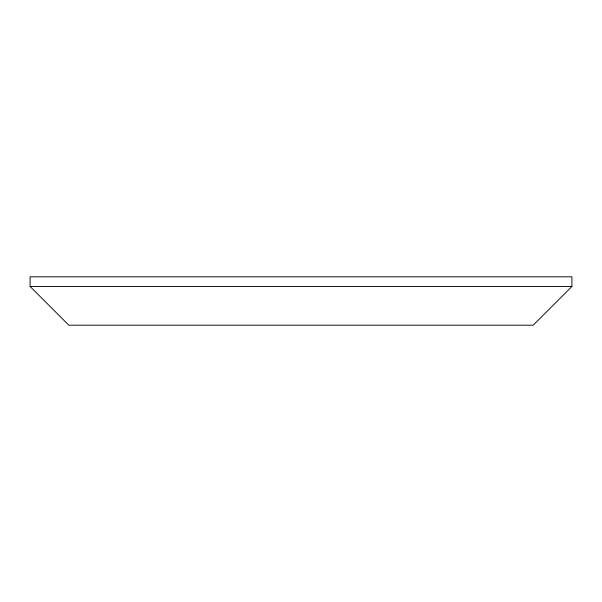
<?xml version="1.0" encoding="UTF-8"?>
<svg xmlns="http://www.w3.org/2000/svg" width="602" height="602" viewBox="0 0 602 602"><rect width="100%" height="100%" fill="white"/><g stroke="black" fill="none" stroke-linecap="round" stroke-linejoin="round"><path stroke-width="0.9" d="M571.9 286.484L533.199 325.185L68.801 325.185L30.1 286.484L30.1 276.815L571.9 276.815L571.9 286.484L30.1 286.484"/></g></svg>
